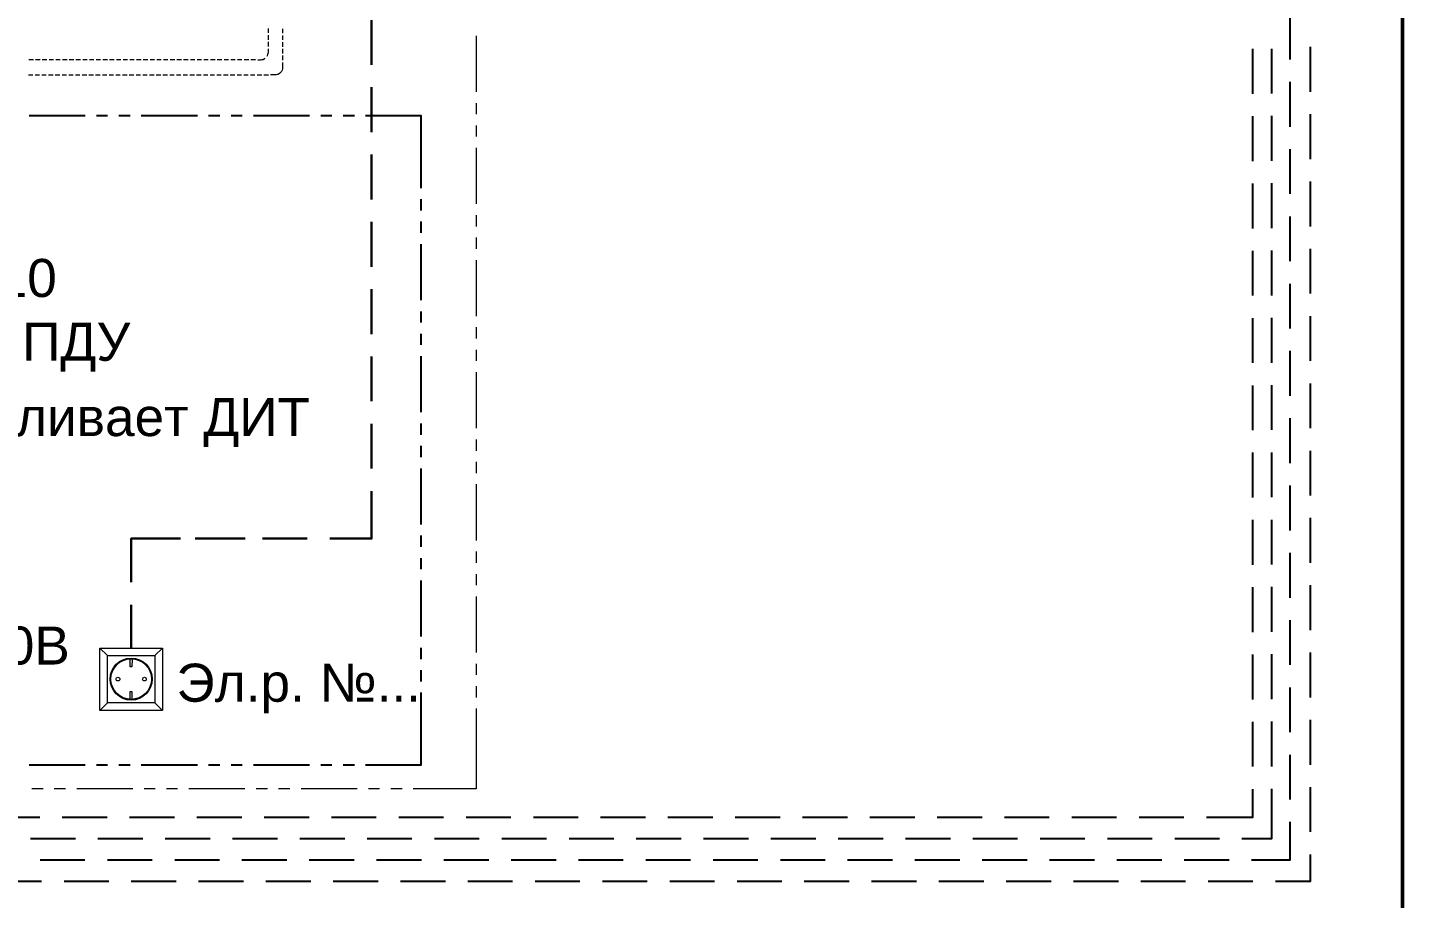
# Model space of a CAD drawing. Header units: millimetres. Extents: x -695119 to 412940, y -249585 to 622758.
# Drawn here: x 18.594 to 23.192, y 3.032 to 5.945 of the extents above; entities that cross this region are included whole.
import ezdxf

# ---------------------------------------------------------------- set-up
doc = ezdxf.new("R2010")
doc.units = ezdxf.units.MM
for name, color, linetype in [('PDF _050_основной', 7, 'Continuous'), ('PDF __19D-Телекоммуникационные шкафы', 7, 'Continuous'), ('PDF _PDF _Оформление-Надписи', 7, 'Continuous'), ('PDF _UTP', 1, 'Continuous'), ('PDF _СОТС', 7, 'Continuous'), ('PDF _Текст', 7, 'Continuous')]:
    doc.layers.add(name, color=color, linetype=linetype)
doc.styles.add('PDF Arial', font='arial.ttf')

msp = doc.modelspace()

# ---------------------------------------------------------------- linework, layer by layer
at = {"layer": 'PDF _050_основной', "lineweight": 50}
msp.add_lwpolyline([(0.7917, 0.195), (23.1919, 0.195), (23.1919, 16.3355), (0.7917, 16.3355)], close=True, dxfattribs=at)
at = {"layer": 'PDF __19D-Телекоммуникационные шкафы', "color": 5, "lineweight": 25}
for points in [[(22.816, 5.838), (22.816, 5.988)], [(22.6918, 5.723), (22.6918, 5.873)], [(22.7552, 5.7238), (22.7552, 5.8738)], [(22.8843, 5.7296), (22.8843, 5.8796)], [(22.816, 5.6129), (22.816, 5.763)], [(22.6918, 5.4979), (22.6918, 5.648)], [(22.7552, 5.4988), (22.7552, 5.6488)], [(22.8843, 5.5046), (22.8843, 5.6546)], [(22.816, 5.3879), (22.816, 5.5379)], [(22.8843, 5.2796), (22.8843, 5.4296)], [(22.6918, 5.2729), (22.6918, 5.4229)], [(22.7552, 5.2738), (22.7552, 5.4238)], [(22.816, 5.1629), (22.816, 5.3129)], [(22.6918, 5.0479), (22.6918, 5.1979)], [(22.7552, 5.0487), (22.7552, 5.1987)], [(22.8843, 5.0546), (22.8843, 5.2046)], [(22.816, 4.9379), (22.816, 5.0879)], [(22.6918, 4.8229), (22.6918, 4.9729)], [(22.7552, 4.8237), (22.7552, 4.9737)], [(22.8843, 4.8296), (22.8843, 4.9796)], [(22.816, 4.7129), (22.816, 4.8629)], [(22.6918, 4.5979), (22.6918, 4.7479)], [(22.7552, 4.5987), (22.7552, 4.7487)], [(22.8843, 4.6045), (22.8843, 4.7545)], [(22.816, 4.4879), (22.816, 4.6379)], [(22.6918, 4.3728), (22.6918, 4.5229)], [(22.7552, 4.3737), (22.7552, 4.5237)], [(22.8843, 4.3795), (22.8843, 4.5295)], [(22.816, 4.2628), (22.816, 4.4129)], [(22.6918, 4.1478), (22.6918, 4.2978)], [(22.7552, 4.1487), (22.7552, 4.2987)], [(22.8843, 4.1545), (22.8843, 4.3045)], [(22.816, 4.0378), (22.816, 4.1878)], [(22.6918, 3.9228), (22.6918, 4.0728)], [(22.7552, 3.9236), (22.7552, 4.0737)], [(22.8843, 3.9295), (22.8843, 4.0795)], [(22.816, 3.8128), (22.816, 3.9628)], [(22.6918, 3.6978), (22.6918, 3.8478)], [(22.7552, 3.6986), (22.7552, 3.8486)], [(22.8843, 3.7045), (22.8843, 3.8545)], [(22.816, 3.5878), (22.816, 3.7378)], [(22.6918, 3.4728), (22.6918, 3.6228)], [(22.7552, 3.4736), (22.7552, 3.6236)], [(22.8843, 3.4794), (22.8843, 3.6295)], [(22.816, 3.3628), (22.816, 3.5128)], [(22.8843, 3.2544), (22.8843, 3.4044)], [(22.536, 3.3044), (22.6918, 3.3044), (22.6918, 3.3978)], [(22.6551, 3.2328), (22.7552, 3.2328), (22.7552, 3.3986)], [(18.4856, 3.3044), (18.6357, 3.3044)], [(18.7107, 3.3044), (18.8607, 3.3044)], [(18.9357, 3.3044), (19.0857, 3.3044)], [(19.1607, 3.3044), (19.3107, 3.3044)], [(19.3857, 3.3044), (19.5357, 3.3044)], [(19.6107, 3.3044), (19.7607, 3.3044)], [(19.8358, 3.3044), (19.9858, 3.3044)], [(20.0608, 3.3044), (20.2108, 3.3044)], [(20.2858, 3.3044), (20.4358, 3.3044)], [(20.5108, 3.3044), (20.6608, 3.3044)], [(20.7358, 3.3044), (20.8858, 3.3044)], [(20.9608, 3.3044), (21.1109, 3.3044)], [(21.1859, 3.3044), (21.3359, 3.3044)], [(21.4109, 3.3044), (21.5609, 3.3044)], [(21.6359, 3.3044), (21.7859, 3.3044)], [(21.8609, 3.3044), (22.0109, 3.3044)], [(22.0859, 3.3044), (22.2359, 3.3044)], [(22.311, 3.3044), (22.461, 3.3044)], [(22.6868, 3.1611), (22.816, 3.1611), (22.816, 3.2878)], [(18.6048, 3.2328), (18.7548, 3.2328)], [(18.8298, 3.2328), (18.9799, 3.2328)], [(19.0549, 3.2328), (19.2049, 3.2328)], [(19.2799, 3.2328), (19.4299, 3.2328)], [(19.5049, 3.2328), (19.6549, 3.2328)], [(19.7299, 3.2328), (19.8799, 3.2328)], [(19.9549, 3.2328), (20.1049, 3.2328)], [(20.1799, 3.2328), (20.33, 3.2328)], [(20.405, 3.2328), (20.555, 3.2328)], [(20.63, 3.2328), (20.78, 3.2328)], [(20.855, 3.2328), (21.005, 3.2328)], [(21.08, 3.2328), (21.23, 3.2328)], [(21.305, 3.2328), (21.455, 3.2328)], [(21.5301, 3.2328), (21.6801, 3.2328)], [(21.7551, 3.2328), (21.9051, 3.2328)], [(21.9801, 3.2328), (22.1301, 3.2328)], [(22.2051, 3.2328), (22.3551, 3.2328)], [(22.4301, 3.2328), (22.5801, 3.2328)], [(22.7668, 3.0894), (22.8843, 3.0894), (22.8843, 3.1794)], [(18.6365, 3.1611), (18.7865, 3.1611)], [(18.8615, 3.1611), (19.0115, 3.1611)], [(19.0865, 3.1611), (19.2365, 3.1611)], [(19.3115, 3.1611), (19.4616, 3.1611)], [(19.5366, 3.1611), (19.6866, 3.1611)], [(19.7616, 3.1611), (19.9116, 3.1611)], [(19.9866, 3.1611), (20.1366, 3.1611)], [(20.2116, 3.1611), (20.3616, 3.1611)], [(20.4366, 3.1611), (20.5866, 3.1611)], [(20.6617, 3.1611), (20.8117, 3.1611)], [(20.8867, 3.1611), (21.0367, 3.1611)], [(21.1117, 3.1611), (21.2617, 3.1611)], [(21.3367, 3.1611), (21.4867, 3.1611)], [(21.5617, 3.1611), (21.7117, 3.1611)], [(21.7867, 3.1611), (21.9368, 3.1611)], [(22.0118, 3.1611), (22.1618, 3.1611)], [(22.2368, 3.1611), (22.3868, 3.1611)], [(22.4618, 3.1611), (22.6118, 3.1611)], [(18.4915, 3.0894), (18.6415, 3.0894)], [(18.7165, 3.0894), (18.8665, 3.0894)], [(18.9415, 3.0894), (19.0915, 3.0894)], [(19.1665, 3.0894), (19.3165, 3.0894)], [(19.3916, 3.0894), (19.5416, 3.0894)], [(19.6166, 3.0894), (19.7666, 3.0894)], [(19.8416, 3.0894), (19.9916, 3.0894)], [(20.0666, 3.0894), (20.2166, 3.0894)], [(20.2916, 3.0894), (20.4416, 3.0894)], [(20.5166, 3.0894), (20.6667, 3.0894)], [(20.7417, 3.0894), (20.8917, 3.0894)], [(20.9667, 3.0894), (21.1167, 3.0894)], [(21.1917, 3.0894), (21.3417, 3.0894)], [(21.4167, 3.0894), (21.5667, 3.0894)], [(21.6417, 3.0894), (21.7917, 3.0894)], [(21.8667, 3.0894), (22.0168, 3.0894)], [(22.0918, 3.0894), (22.2418, 3.0894)], [(22.3168, 3.0894), (22.4668, 3.0894)], [(22.5418, 3.0894), (22.6918, 3.0894)]]:
    msp.add_lwpolyline(points, dxfattribs=at)
at = {"layer": 'PDF __19D-Телекоммуникационные шкафы', "lineweight": 0}
for points in [[(20.0949, 5.9171), (20.0949, 5.7296)], [(20.0949, 5.6921), (20.0949, 5.6546)], [(20.0949, 5.6171), (20.0949, 5.5796)], [(20.0949, 5.5421), (20.0949, 5.3546)], [(20.0949, 5.3171), (20.0949, 5.2796)], [(20.0949, 5.2421), (20.0949, 5.2046)], [(20.0949, 5.1671), (20.0949, 4.9796)], [(20.0949, 4.9421), (20.0949, 4.9046)], [(20.0949, 4.8671), (20.0949, 4.8296)], [(20.0949, 4.7921), (20.0949, 4.6045)], [(20.0949, 4.567), (20.0949, 4.5295)], [(20.0949, 4.492), (20.0949, 4.4545)], [(20.0949, 4.417), (20.0949, 4.2295)], [(20.0949, 4.192), (20.0949, 4.1545)], [(20.0949, 4.117), (20.0949, 4.0795)], [(20.0949, 4.042), (20.0949, 3.8545)], [(20.0949, 3.817), (20.0949, 3.7795)], [(20.0949, 3.742), (20.0949, 3.7045)], [(20.0949, 3.667), (20.0949, 3.3986), (19.8841, 3.3986)], [(18.6465, 3.3986), (18.609, 3.3986)], [(18.7215, 3.3986), (18.684, 3.3986)], [(18.9465, 3.3986), (18.759, 3.3986)], [(19.0215, 3.3986), (18.984, 3.3986)], [(19.0965, 3.3986), (19.059, 3.3986)], [(19.3215, 3.3986), (19.134, 3.3986)], [(19.3966, 3.3986), (19.359, 3.3986)], [(19.4716, 3.3986), (19.4341, 3.3986)], [(19.6966, 3.3986), (19.5091, 3.3986)], [(19.7716, 3.3986), (19.7341, 3.3986)], [(19.8466, 3.3986), (19.8091, 3.3986)]]:
    msp.add_lwpolyline(points, dxfattribs=at)
at = {"layer": 'PDF __19D-Телекоммуникационные шкафы', "lineweight": 25}
for points in [[(18.5998, 5.6505), (18.7873, 5.6505)], [(18.8248, 5.6505), (18.8623, 5.6505)], [(18.8998, 5.6505), (18.9373, 5.6505)], [(18.9749, 5.6505), (19.1624, 5.6505)], [(19.1999, 5.6505), (19.2374, 5.6505)], [(19.2749, 5.6505), (19.3124, 5.6505)], [(19.3499, 5.6505), (19.5374, 5.6505)], [(19.5749, 5.6505), (19.6124, 5.6505)], [(19.6499, 5.6505), (19.6874, 5.6505)], [(19.7249, 5.6505), (19.9091, 5.6505), (19.9091, 5.4079)], [(19.9091, 5.3704), (19.9091, 5.3329)], [(19.9091, 5.2954), (19.9091, 5.2579)], [(19.9091, 5.2204), (19.9091, 5.0329)], [(19.9091, 4.9954), (19.9091, 4.9579)], [(19.9091, 4.9204), (19.9091, 4.8829)], [(19.9091, 4.8454), (19.9091, 4.6579)], [(19.9091, 4.6204), (19.9091, 4.5829)], [(19.9091, 4.5454), (19.9091, 4.5079)], [(19.9091, 4.4704), (19.9091, 4.2828)], [(19.9091, 4.2453), (19.9091, 4.2078)], [(19.9091, 4.1703), (19.9091, 4.1328)], [(19.9091, 4.0953), (19.9091, 3.9078)], [(19.9091, 3.8703), (19.9091, 3.8328)], [(19.9091, 3.7953), (19.9091, 3.7578)], [(19.9091, 3.7203), (19.9091, 3.4778), (19.7249, 3.4778)], [(18.7873, 3.4778), (18.5998, 3.4778)], [(18.8623, 3.4778), (18.8248, 3.4778)], [(18.9373, 3.4778), (18.8998, 3.4778)], [(19.1624, 3.4778), (18.9749, 3.4778)], [(19.2374, 3.4778), (19.1999, 3.4778)], [(19.3124, 3.4778), (19.2749, 3.4778)], [(19.5374, 3.4778), (19.3499, 3.4778)], [(19.6124, 3.4778), (19.5749, 3.4778)], [(19.6874, 3.4778), (19.6499, 3.4778)]]:
    msp.add_lwpolyline(points, dxfattribs=at)
at = {"layer": 'PDF _PDF _Оформление-Надписи', "lineweight": 0}
for points in [[(18.8365, 3.8695), (19.0457, 3.8695), (19.0457, 3.6603), (18.8365, 3.6603)], [(18.8615, 3.8445), (19.0199, 3.8445), (19.0199, 3.6861), (18.8615, 3.6861)]]:
    msp.add_lwpolyline(points, close=True, dxfattribs=at)
for points in [[(18.8365, 3.8695), (18.8615, 3.8445)], [(19.0199, 3.8445), (19.0457, 3.8695)], [(18.944, 3.8328), (18.9432, 3.8061), (18.9382, 3.8061), (18.9382, 3.8328)], [(18.9382, 3.6978), (18.9382, 3.7245), (18.9432, 3.7245), (18.9432, 3.6978)], [(18.8365, 3.6603), (18.8615, 3.6861)], [(19.0199, 3.6861), (19.0457, 3.6603)]]:
    msp.add_lwpolyline(points, dxfattribs=at)
for centre, radius in [((18.9411, 3.7657), 0.0704), ((18.9411, 3.7657), 0.0704), ((18.9411, 3.7657), 0.0679), ((18.8969, 3.7657), 0.00625), ((18.9853, 3.7657), 0.00625)]:
    msp.add_circle(centre, radius, dxfattribs=at)
at = {"layer": 'PDF _UTP', "lineweight": 0}
for points in [[(19.3991, 5.9413), (19.3991, 5.9263)], [(19.4474, 5.9405), (19.4474, 5.9255)], [(19.3991, 5.9188), (19.3991, 5.9038)], [(19.3991, 5.8963), (19.3991, 5.8813)], [(19.4474, 5.918), (19.4474, 5.903)], [(19.4474, 5.8955), (19.4474, 5.8805)], [(19.364, 5.8363), (19.3732, 5.8363), (19.3782, 5.8371), (19.3824, 5.838), (19.3866, 5.8405), (19.3891, 5.8421)], [(19.3991, 5.8738), (19.3991, 5.8621), (19.3982, 5.858), (19.3974, 5.8538), (19.3957, 5.8496), (19.3941, 5.8471)], [(19.4474, 5.873), (19.4474, 5.858)], [(19.4474, 5.8505), (19.4474, 5.8355)], [(18.614, 5.8363), (18.599, 5.8363)], [(18.6365, 5.8363), (18.6215, 5.8363)], [(18.659, 5.8363), (18.644, 5.8363)], [(18.6815, 5.8363), (18.6665, 5.8363)], [(18.704, 5.8363), (18.689, 5.8363)], [(18.7265, 5.8363), (18.7115, 5.8363)], [(18.749, 5.8363), (18.734, 5.8363)], [(18.7715, 5.8363), (18.7565, 5.8363)], [(18.794, 5.8363), (18.779, 5.8363)], [(18.8165, 5.8363), (18.8015, 5.8363)], [(18.839, 5.8363), (18.824, 5.8363)], [(18.8615, 5.8363), (18.8465, 5.8363)], [(18.884, 5.8363), (18.869, 5.8363)], [(18.9065, 5.8363), (18.8915, 5.8363)], [(18.929, 5.8363), (18.914, 5.8363)], [(18.9515, 5.8363), (18.9365, 5.8363)], [(18.974, 5.8363), (18.959, 5.8363)], [(18.9965, 5.8363), (18.9815, 5.8363)], [(19.019, 5.8363), (19.004, 5.8363)], [(19.0415, 5.8363), (19.0265, 5.8363)], [(19.064, 5.8363), (19.049, 5.8363)], [(19.0865, 5.8363), (19.0715, 5.8363)], [(19.109, 5.8363), (19.094, 5.8363)], [(19.1315, 5.8363), (19.1165, 5.8363)], [(19.154, 5.8363), (19.139, 5.8363)], [(19.1765, 5.8363), (19.1615, 5.8363)], [(19.199, 5.8363), (19.184, 5.8363)], [(19.2215, 5.8363), (19.2065, 5.8363)], [(19.244, 5.8363), (19.229, 5.8363)], [(19.2665, 5.8363), (19.2515, 5.8363)], [(19.289, 5.8363), (19.274, 5.8363)], [(19.3115, 5.8363), (19.2965, 5.8363)], [(19.334, 5.8363), (19.319, 5.8363)], [(19.3565, 5.8363), (19.3415, 5.8363)], [(19.4474, 5.828), (19.4474, 5.8113), (19.4474, 5.8063), (19.4457, 5.8021), (19.4432, 5.7971), (19.4399, 5.7938), (19.4366, 5.7905), (19.4316, 5.788), (19.4274, 5.7863), (19.4224, 5.7863), (19.4074, 5.7863)], [(18.5973, 5.7863), (18.6123, 5.7863)], [(18.6198, 5.7863), (18.6348, 5.7863)], [(18.6423, 5.7863), (18.6573, 5.7863)], [(18.6648, 5.7863), (18.6798, 5.7863)], [(18.6873, 5.7863), (18.7023, 5.7863)], [(18.7098, 5.7863), (18.7248, 5.7863)], [(18.7323, 5.7863), (18.7473, 5.7863)], [(18.7548, 5.7863), (18.7698, 5.7863)], [(18.7773, 5.7863), (18.7923, 5.7863)], [(18.7998, 5.7863), (18.8148, 5.7863)], [(18.8223, 5.7863), (18.8373, 5.7863)], [(18.8448, 5.7863), (18.8598, 5.7863)], [(18.8673, 5.7863), (18.8823, 5.7863)], [(18.8898, 5.7863), (18.9048, 5.7863)], [(18.9123, 5.7863), (18.9273, 5.7863)], [(18.9348, 5.7863), (18.9498, 5.7863)], [(18.9573, 5.7863), (18.9724, 5.7863)], [(18.9799, 5.7863), (18.9949, 5.7863)], [(19.0024, 5.7863), (19.0174, 5.7863)], [(19.0249, 5.7863), (19.0399, 5.7863)], [(19.0474, 5.7863), (19.0624, 5.7863)], [(19.0699, 5.7863), (19.0849, 5.7863)], [(19.0924, 5.7863), (19.1074, 5.7863)], [(19.1149, 5.7863), (19.1299, 5.7863)], [(19.1374, 5.7863), (19.1524, 5.7863)], [(19.1599, 5.7863), (19.1749, 5.7863)], [(19.1824, 5.7863), (19.1974, 5.7863)], [(19.2049, 5.7863), (19.2199, 5.7863)], [(19.2274, 5.7863), (19.2424, 5.7863)], [(19.2499, 5.7863), (19.2649, 5.7863)], [(19.2724, 5.7863), (19.2874, 5.7863)], [(19.2949, 5.7863), (19.3099, 5.7863)], [(19.3174, 5.7863), (19.3324, 5.7863)], [(19.3399, 5.7863), (19.3549, 5.7863)], [(19.3624, 5.7863), (19.3774, 5.7863)], [(19.3849, 5.7863), (19.3999, 5.7863)]]:
    msp.add_lwpolyline(points, dxfattribs=at)
at = {"layer": 'PDF _UTP', "color": 30, "lineweight": 30, "true_color": 0xf26621}
for points in [[(19.7449, 5.9696), (19.7449, 5.8196)], [(19.7449, 5.7446), (19.7449, 5.5946)], [(19.7449, 5.5196), (19.7449, 5.3696)], [(19.7449, 5.2946), (19.7449, 5.1446)], [(19.7449, 5.0696), (19.7449, 4.9196)], [(19.7449, 4.8446), (19.7449, 4.6945)], [(19.7449, 4.6195), (19.7449, 4.4695)], [(19.7449, 4.3945), (19.7449, 4.2353), (19.6049, 4.2353)], [(19.0799, 4.2353), (18.9407, 4.2353), (18.9407, 4.0895)], [(19.1065, 4.2353), (18.9665, 4.2353)], [(19.3049, 4.2353), (19.1549, 4.2353)], [(19.3224, 4.2353), (19.1815, 4.2353)], [(19.5299, 4.2353), (19.3799, 4.2353)], [(18.9407, 4.0145), (18.9407, 3.8695)]]:
    msp.add_lwpolyline(points, dxfattribs=at)
at = {"layer": 'PDF _СОТС', "lineweight": 0}
msp.add_lwpolyline([(0.7917, 0.195), (23.1919, 0.195), (23.1919, 16.3355), (0.7917, 16.3355)], close=True, dxfattribs=at)

# ---------------------------------------------------------------- texts
at = {"layer": 'PDF _Текст', "color": 252, "lineweight": 15, "true_color": 0x989898, "attachment_point": 7, "style": 'PDF Arial'}
for s, insert, char_height in [('1-134-1/10', (17.8323, 5.0416), 0.12731), ('*АРМ и ПДУ', (17.9239, 4.7933), 0.12731), ('АРМ устанавливает ДИТ', (17.4714, 4.5399), 0.127311), ('220В', (18.3206, 3.8124), 0.12731), ('Эл.р. №...', (19.0924, 3.6515), 0.12731)]:
    msp.add_mtext(s, dxfattribs=dict(at, insert=insert, char_height=char_height))

doc.saveas('drawing.dxf')
